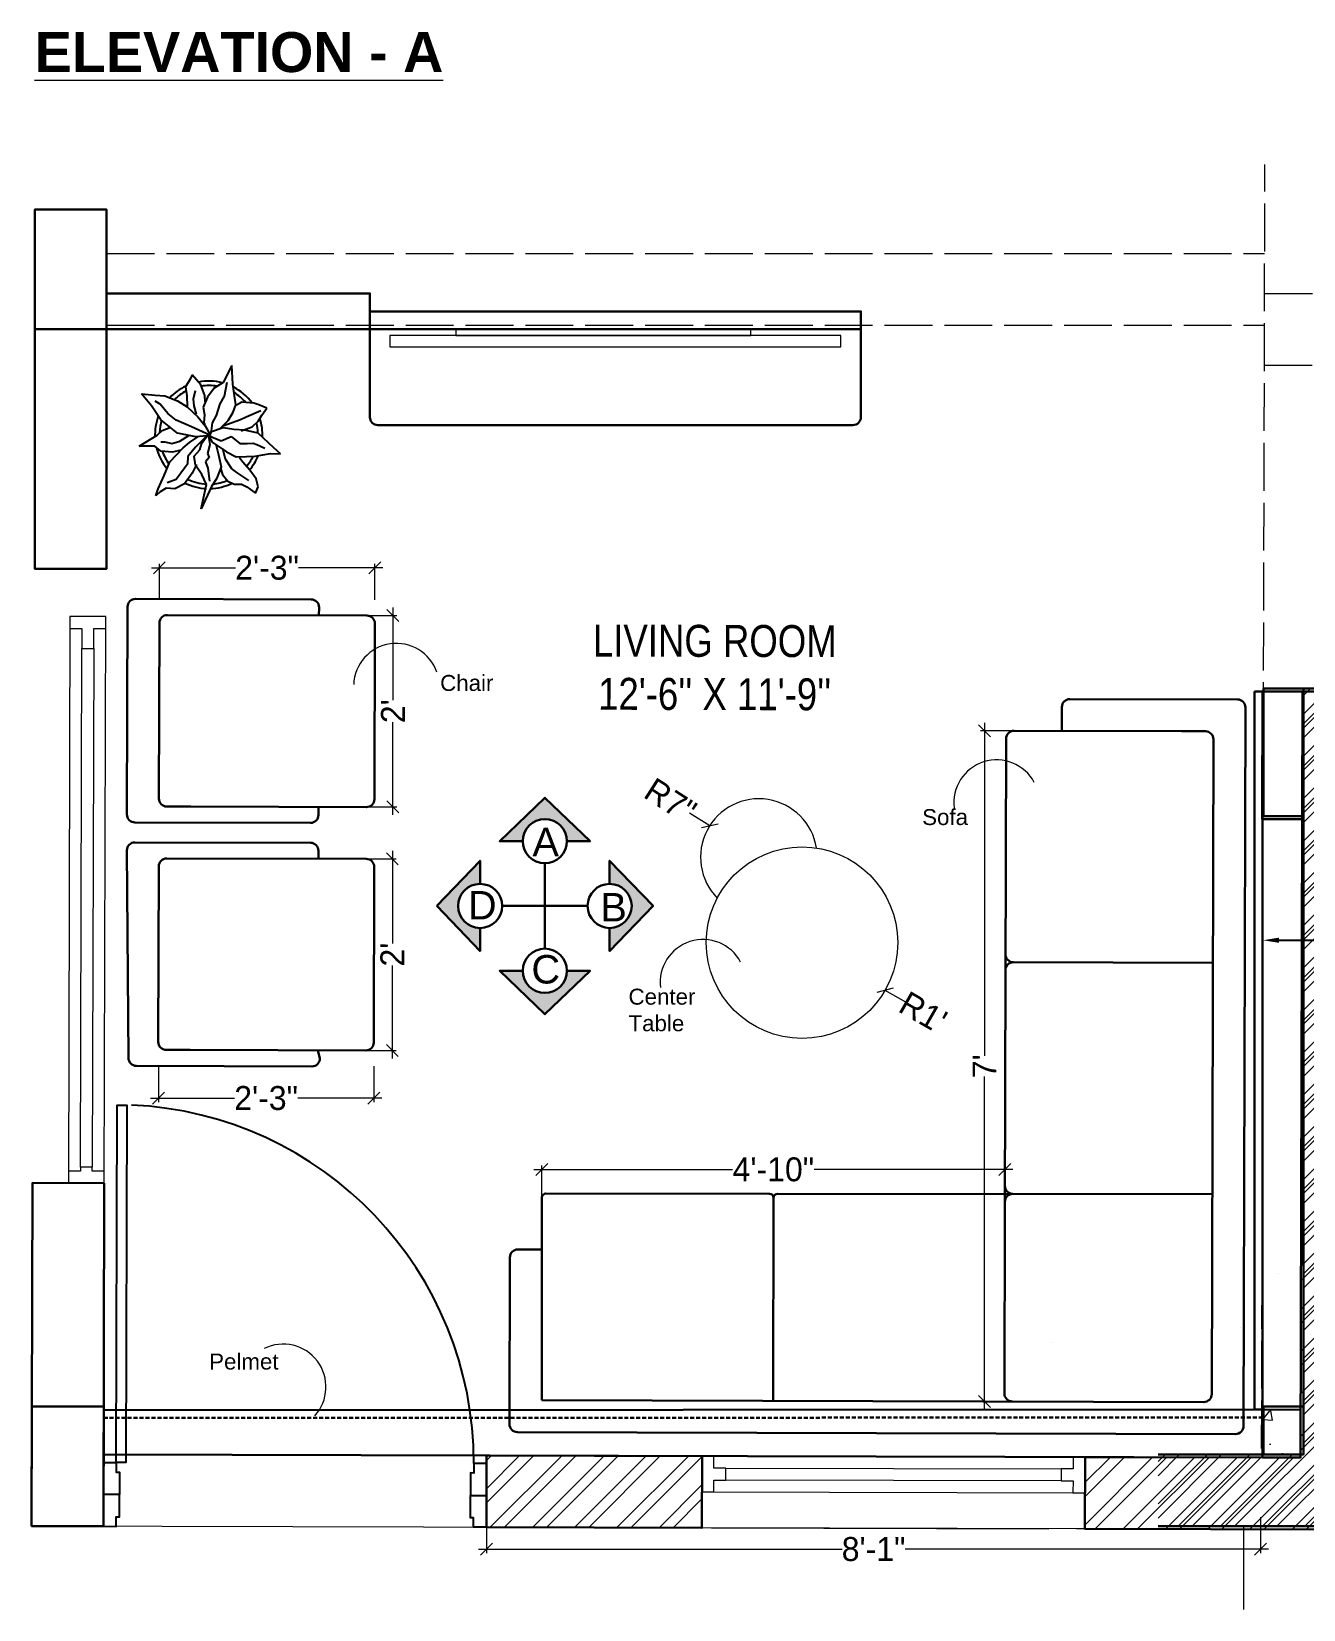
# Model space of a CAD drawing. Header units: millimetres. Extents: x 35877 to 3066687, y -650199 to -40525.
# Drawn here: x 149095.2 to 149254.6, y -179652.3 to -179454.6 of the extents above; entities that cross this region are included whole.
import ezdxf
from ezdxf import colors
from ezdxf.entities.mleader import LeaderData, LeaderLine
from ezdxf.math import Vec2, Vec3

# ---------------------------------------------------------------- set-up
doc = ezdxf.new("R2010")
doc.units = ezdxf.units.MM
doc.header["$MEASUREMENT"] = 0
doc.header["$PDMODE"] = 35
for name, pattern in [('00 . GROUND FLOOR$0$DASHED', [0.75, 0.5, -0.25]), ('ACAD_ISO02W100', [15, 12, -3]), ('DASHED', [0.75, 0.5, -0.25])]:
    doc.linetypes.add(name, pattern=pattern)
doc.layers.get('Defpoints').update_dxf_attribs({"color": 220})
for name, color, linetype in [('AR DOOR', 40, 'Continuous'), ('AR ELE-5', 134, 'Continuous'), ('AR HATCH-7', 7, 'Continuous')]:
    doc.layers.add(name, color=color, linetype=linetype)
for name, color, linetype, lineweight in [('COLUMN', 1, 'Continuous', 30), ('DIM.', 250, 'Continuous', 13), ('dim05', 1, 'Continuous', 13), ('ELEC.', 5, 'Continuous', 20), ('FIRST FLOOR ( TEXT )', 7, 'Continuous', 9), ('FUR', 250, 'Continuous', 0), ('FURNITURE', 32, 'Continuous', 9), ('furniture dimensions', 1, 'DASHED', 0), ('FURNITURE-1', 252, 'Continuous', 13), ('GDR_FLOATING COLUMN', 3, 'Continuous', 18), ('GROUND FLOOR', 7, 'Continuous', 9), ('GROUND FLOOR  ( PLINE )', 251, 'Continuous', 30), ('GROUND FLOOR ( DW_RAIL )', 7, 'Continuous', 9), ('Labelling', 1, 'Continuous', 25), ('Text', 7, 'Continuous', 15), ('wall', 7, 'Continuous', 30), ('XX~SLAB ( BEAM )~ ( DIM )', 7, 'Continuous', 9)]:
    doc.layers.add(name, color=color, linetype=linetype, lineweight=lineweight)
doc.styles.add('Arial', font='arial.ttf')
doc.styles.add('century g', font='GOTHIC.TTF')
doc.styles.add('KATHA', font='swissc.ttf')
doc.styles.get("Standard").update_dxf_attribs({"font": 'arial.ttf', "height": 6})
doc.dimstyles.new('Archana', dxfattribs={"dimtxt": 2, "dimasz": 0.75, "dimexe": 0.5, "dimexo": 0.5, "dimgap": 0, "dimtad": 0, "dimzin": 0, "dimdsep": 46, "dimlunit": 4, "dimtxsty": 'century g', "dimblk": 'OBLIQUE', "dimcen": 0, "dimdle": 1, "dimclrd": 256, "dimclre": 256, "dimclrt": 256, "dimadec": 0, "dimazin": 0, "dimtfac": 1, "dimtofl": 0, "dimtmove": 1, "dimatfit": 3, "dimfxl": 1, "dimfxlon": 1, "dimtolj": 1, "dimtzin": 0, "dimlwd": -1, "dimlwe": -1, "dimarcsym": 0})

# ---------------------------------------------------------------- blocks, each defined once
blk = doc.blocks.new('ARPLS010')
at = {"linetype": 'ByBlock'}
for p, q in [((0.121, 0.605), (-0.013, 0.459)), ((0.179, 0.666), (0.121, 0.605)), ((0.174, 0.573), (0.179, 0.666)), ((-0.278, 0.467), (-0.295, 0.42)), ((-0.248, 0.54), (-0.278, 0.467)), ((-0.182, 0.493), (-0.248, 0.54)), ((-0.222, 0.484), (-0.164, 0.347)), ((-0.125, 0.459), (-0.182, 0.493)), ((-0.072, 0.404), (-0.125, 0.459)), ((-0.013, 0.459), (-0.044, 0.336)), ((0.077, 0.412), (0.091, 0.447)), ((0.091, 0.447), (0.125, 0.522)), ((0.2, 0.432), (0.174, 0.573)), ((0.484, 0.459), (0.409, 0.44)), ((0.542, 0.434), (0.484, 0.459)), ((-0.295, 0.42), (-0.302, 0.309)), ((-0.302, 0.309), (-0.276, 0.258)), ((-0.164, 0.347), (-0.139, 0.295)), ((-0.139, 0.295), (-0.08, 0.131)), ((-0.038, 0.302), (-0.072, 0.404)), ((-0.044, 0.336), (-0.049, 0.232)), ((0.082, 0.358), (0.077, 0.412)), ((0.08, 0.288), (0.082, 0.358)), ((0.203, 0.352), (0.2, 0.432)), ((0.204, 0.254), (0.203, 0.352)), ((0.252, 0.313), (0.216, 0.287)), ((0.33, 0.38), (0.252, 0.313)), ((0.409, 0.44), (0.33, 0.38)), ((0.425, 0.373), (0.356, 0.269)), ((0.459, 0.303), (0.485, 0.354)), ((0.459, 0.236), (0.459, 0.303)), ((0.485, 0.354), (0.533, 0.42)), ((0.533, 0.42), (0.542, 0.434)), ((-0.469, 0.226), (-0.643, 0.216)), ((-0.643, 0.216), (-0.485, 0.134)), ((-0.359, 0.148), (-0.49, 0.172)), ((-0.362, 0.24), (-0.469, 0.226)), ((-0.278, 0.254), (-0.362, 0.24)), ((-0.287, 0.106), (-0.359, 0.148)), ((-0.21, 0.227), (-0.278, 0.254)), ((-0.132, 0.18), (-0.21, 0.227)), ((-0.063, 0.111), (-0.132, 0.18)), ((-0.049, 0.232), (-0.065, 0.135)), ((0.015, 0.209), (0.08, 0.288)), ((0.056, 0.114), (0.015, 0.209)), ((0.068, 0.032), (0.16, 0.165)), ((0.227, 0.157), (0.132, 0.131)), ((0.16, 0.165), (0.204, 0.254)), ((0.318, 0.213), (0.227, 0.157)), ((0.356, 0.269), (0.318, 0.213)), ((0.368, 0.128), (0.432, 0.176)), ((0.432, 0.176), (0.459, 0.236)), ((-0.485, 0.134), (-0.433, 0.051)), ((-0.433, 0.051), (-0.349, -0.011)), ((-0.18, 0.073), (-0.287, 0.106)), ((-0.111, 0.036), (-0.18, 0.073)), ((-0.013, 0.022), (-0.111, 0.036)), ((-0.084, -0.034), (0.007, 0.018)), ((0.003, 0.011), (-0.076, -0.16)), ((-0.065, 0.135), (-0.024, 0.018)), ((-0.024, 0.018), (0.009, 0.005)), ((0.006, -0.002), (0.068, 0.032)), ((0.007, 0.018), (0.02, -0.121)), ((0.009, 0.005), (0.056, 0.114)), ((0.017, -0.002), (0.091, 0.009)), ((0.088, 0.065), (0.187, 0.091)), ((0.091, 0.009), (0.173, -0.011)), ((0.173, -0.011), (0.212, 0.004)), ((0.187, 0.091), (0.297, 0.116)), ((0.212, 0.004), (0.252, -0.03)), ((0.297, 0.116), (0.408, 0.071)), ((0.309, 0.109), (0.368, 0.128)), ((0.309, -0.01), (0.43, 0.006)), ((0.408, 0.071), (0.482, 0.024)), ((0.482, 0.024), (0.689, -0.072)), ((-0.464, -0.073), (-0.558, -0.152)), ((-0.366, -0.036), (-0.464, -0.073)), ((-0.336, -0.142), (-0.413, -0.121)), ((-0.306, -0.033), (-0.366, -0.036)), ((-0.349, -0.011), (-0.256, -0.05)), ((-0.269, -0.135), (-0.336, -0.142)), ((-0.193, -0.113), (-0.269, -0.135)), ((-0.259, -0.2), (-0.168, -0.1)), ((-0.256, -0.05), (-0.185, -0.038)), ((-0.185, -0.038), (-0.114, -0.046)), ((-0.168, -0.1), (-0.084, -0.034)), ((-0.114, -0.046), (-0.093, -0.036)), ((0.02, -0.121), (-0.017, -0.291)), ((0.01, -0.014), (0.017, -0.002)), ((0.078, -0.064), (0.01, -0.014)), ((0.016, -0.023), (0.116, -0.122)), ((0.07, -0.179), (0.018, -0.1)), ((0.138, -0.083), (0.078, -0.064)), ((0.116, -0.122), (0.201, -0.195)), ((0.197, -0.135), (0.138, -0.083)), ((0.283, -0.123), (0.197, -0.135)), ((0.252, -0.03), (0.309, -0.01)), ((0.277, -0.114), (0.357, -0.156)), ((0.37, -0.064), (0.283, -0.123)), ((0.462, -0.021), (0.37, -0.064)), ((0.689, -0.072), (0.462, -0.021)), ((-0.558, -0.152), (-0.517, -0.172)), ((-0.517, -0.172), (-0.447, -0.216)), ((-0.447, -0.216), (-0.363, -0.202)), ((-0.363, -0.202), (-0.263, -0.2)), ((-0.363, -0.408), (-0.318, -0.29)), ((-0.318, -0.29), (-0.259, -0.2)), ((-0.017, -0.291), (-0.141, -0.446)), ((-0.076, -0.16), (-0.138, -0.304)), ((0.059, -0.27), (0.005, -0.185)), ((0.08, -0.342), (0.059, -0.27)), ((0.121, -0.239), (0.07, -0.179)), ((0.184, -0.299), (0.121, -0.239)), ((0.141, -0.261), (0.16, -0.336)), ((0.201, -0.195), (0.272, -0.198)), ((0.272, -0.198), (0.311, -0.225)), ((0.311, -0.225), (0.415, -0.304)), ((0.357, -0.156), (0.455, -0.226)), ((0.455, -0.226), (0.503, -0.317)), ((-0.368, -0.496), (-0.363, -0.408)), ((-0.199, -0.38), (-0.287, -0.45)), ((-0.138, -0.304), (-0.199, -0.38)), ((-0.042, -0.432), (-0.071, -0.352)), ((0.002, -0.48), (-0.042, -0.432)), ((0.064, -0.446), (0.066, -0.407)), ((0.066, -0.407), (0.08, -0.342)), ((0.16, -0.336), (0.15, -0.445)), ((0.252, -0.362), (0.184, -0.299)), ((0.376, -0.416), (0.252, -0.362)), ((0.502, -0.472), (0.376, -0.416)), ((0.415, -0.304), (0.447, -0.388)), ((0.503, -0.317), (0.494, -0.398)), ((0.494, -0.398), (0.528, -0.452)), ((-0.382, -0.625), (-0.368, -0.496)), ((-0.269, -0.533), (-0.382, -0.625)), ((-0.287, -0.45), (-0.314, -0.498)), ((-0.141, -0.446), (-0.269, -0.533)), ((0.104, -0.646), (0.002, -0.48)), ((0.106, -0.5), (0.104, -0.646)), ((0.15, -0.445), (0.106, -0.5)), ((0.567, -0.494), (0.502, -0.472)), ((0.528, -0.452), (0.567, -0.494))]:
    blk.add_line(p, q, dxfattribs=at)
for radius, start, end in [(0.5, 87.2367, 107.9154), (0.458, 91.6596, 104.0784), (0.5, 49.0791, 67.0324), (0.5, 126.2799, 152.7042), (0.458, 130.7647, 148.9789), (0.458, 49.8461, 63.9764), (0.458, 5.0517, 21.9108), (0.5, 1.3782, 25.7565), (0.5, 164.9216, 191.0302), (0.458, 169.9629, 188.6517), (0.458, 334.5625, 357.1532), (0.5, 333.6991, 357.5577), (0.5, 205.1623, 226.3204), (0.458, 207.232, 224.0819), (0.458, 252.8522, 267.711), (0.5, 283.5324, 308.8712), (0.458, 289.266, 306.1107), (0.5, 249.553, 272.4234)]:
    blk.add_arc((0, 0), radius, start, end, dxfattribs=at)
blk = doc.blocks.new('*U20')
for points in [[(0, 0), (0, 1120), (30, 1120), (30, 0)], [(-40, 0), (0, 0), (0, -30), (10, -30), (10, -100), (-40, -100)], [(1160, 0), (1120, 0), (1120, -30), (1110, -30), (1110, -100), (1160, -100)]]:
    blk.add_lwpolyline(points, close=True)
at = {"layer": 'AR ELE-5', "linetype": 'ByBlock', "ltscale": 15}
blk.add_arc((-1.6, -0.7), 1121.6, 0.0347, 87.627, dxfattribs=at)
blk = doc.blocks.new('_Oblique')
at = {"layer": 'wall', "color": 0, "lineweight": -2}
blk.add_line((-0.5, -0.5), (0.5, 0.5), dxfattribs=at)
blk = doc.blocks.new('*D302')
at = {"layer": 'Defpoints', "color": 0, "linetype": 'Continuous', "lineweight": 0, "transparency": 16777216}
for p in [(149221.89, -179542.25, 0.05), (149214.65, -179626.29), (149221.67, -179626.29, 0.05)]:
    blk.add_point(p, dxfattribs=at)
at = {"layer": 'furniture dimensions', "color": 5, "linetype": 'Continuous', "transparency": 16777216}
for p, q in [((149214.65, -179541.25), (149214.65, -179582.98)), ((149214.65, -179627.29), (149214.65, -179585.56)), ((149218.65, -179626.29), (149214.15, -179626.29))]:
    blk.add_line(p, q, dxfattribs=at)
at = {"layer": 'furniture dimensions', "color": 5, "linetype": 'ByBlock', "transparency": 16777216}
blk.add_line((149218.65, -179542.25), (149214.15, -179542.25), dxfattribs=at)
at = {"layer": 'furniture dimensions', "color": 5, "linetype": 'Continuous', "transparency": 16777216, "xscale": 1.5, "yscale": 1.5, "zscale": 1.5}
for p, rotation in [((149214.65, -179542.25), 90), ((149214.65, -179626.29), 270)]:
    blk.add_blockref('_Oblique', p, dxfattribs=dict(at, rotation=rotation))
at = {"layer": 'furniture dimensions', "linetype": 'Continuous', "lineweight": 0, "transparency": 16777216, "insert": (149214.65, -179584.27), "char_height": 3, "attachment_point": 5, "rotation": 90, "style": 'century g'}
blk.add_mtext("\\A1;7'", dxfattribs=at)
blk = doc.blocks.new('*D303')
at = {"layer": 'Defpoints', "color": 0, "linetype": 'Continuous', "lineweight": 0, "transparency": 16777216}
for p in [(149217.19, -179597.21), (149217.19, -179607.98, 0.05), (149159.19, -179611.21, 0.05)]:
    blk.add_point(p, dxfattribs=at)
at = {"layer": 'furniture dimensions', "color": 5, "linetype": 'Continuous', "transparency": 16777216}
for p, q in [((149158.19, -179597.21), (149183.07, -179597.21)), ((149218.19, -179597.21), (149193.31, -179597.21)), ((149217.19, -179601.21), (149217.19, -179596.71))]:
    blk.add_line(p, q, dxfattribs=at)
at = {"layer": 'furniture dimensions', "color": 5, "linetype": 'ByBlock', "transparency": 16777216}
blk.add_line((149159.19, -179601.21), (149159.19, -179596.71), dxfattribs=at)
at = {"layer": 'furniture dimensions', "color": 5, "linetype": 'Continuous', "transparency": 16777216, "xscale": 1.5, "yscale": 1.5, "zscale": 1.5, "rotation": 180}
blk.add_blockref('_Oblique', (149159.19, -179597.21), dxfattribs=at)
at = {"layer": 'furniture dimensions', "color": 5, "linetype": 'Continuous', "transparency": 16777216, "xscale": 1.5, "yscale": 1.5, "zscale": 1.5}
blk.add_blockref('_Oblique', (149217.19, -179597.21), dxfattribs=at)
at = {"layer": 'furniture dimensions', "linetype": 'Continuous', "lineweight": 0, "transparency": 16777216, "insert": (149188.19, -179597.21), "char_height": 3, "attachment_point": 5, "style": 'century g'}
blk.add_mtext('\\A1;4\'-10"', dxfattribs=at)
blk = doc.blocks.new('*D304')
at = {"layer": 'Defpoints', "color": 0, "linetype": 'Continuous', "lineweight": 0, "transparency": 16777216}
for p in [(149134.77, -179558.28, 0.05), (149134.71, -179582.28, 0.05), (149140.44, -179582.28)]:
    blk.add_point(p, dxfattribs=at)
at = {"layer": 'furniture dimensions', "color": 5, "linetype": 'Continuous', "transparency": 16777216}
for p, q in [((149140.44, -179557.28), (149140.44, -179568.91)), ((149140.44, -179583.28), (149140.44, -179571.66)), ((149136.44, -179582.28), (149140.94, -179582.28))]:
    blk.add_line(p, q, dxfattribs=at)
at = {"layer": 'furniture dimensions', "color": 5, "linetype": 'ByBlock', "transparency": 16777216}
blk.add_line((149136.44, -179558.28), (149140.94, -179558.28), dxfattribs=at)
at = {"layer": 'furniture dimensions', "color": 5, "linetype": 'Continuous', "transparency": 16777216, "xscale": 1.5, "yscale": 1.5, "zscale": 1.5}
for p, rotation in [((149140.44, -179558.28), 90), ((149140.44, -179582.28), 270)]:
    blk.add_blockref('_Oblique', p, dxfattribs=dict(at, rotation=rotation))
at = {"layer": 'furniture dimensions', "linetype": 'Continuous', "lineweight": 0, "transparency": 16777216, "insert": (149140.44, -179570.28), "char_height": 3, "attachment_point": 5, "rotation": 90, "style": 'century g'}
blk.add_mtext("\\A1;2'", dxfattribs=at)
blk = doc.blocks.new('*D305')
at = {"layer": 'Defpoints', "color": 0, "linetype": 'Continuous', "lineweight": 0, "transparency": 16777216}
for p in [(149111.12, -179576.53, 0.05), (149138.12, -179576.6, 0.05), (149138.12, -179588.27)]:
    blk.add_point(p, dxfattribs=at)
at = {"layer": 'furniture dimensions', "color": 5, "linetype": 'ByBlock', "transparency": 16777216}
blk.add_line((149111.12, -179584.27), (149111.12, -179588.77), dxfattribs=at)
at = {"layer": 'furniture dimensions', "color": 5, "linetype": 'Continuous', "transparency": 16777216}
for p, q in [((149138.12, -179584.27), (149138.12, -179588.77)), ((149110.12, -179588.27), (149120.67, -179588.27)), ((149139.12, -179588.27), (149128.58, -179588.27))]:
    blk.add_line(p, q, dxfattribs=at)
at = {"layer": 'furniture dimensions', "color": 5, "linetype": 'Continuous', "transparency": 16777216, "xscale": 1.5, "yscale": 1.5, "zscale": 1.5, "rotation": 180}
blk.add_blockref('_Oblique', (149111.12, -179588.27), dxfattribs=at)
at = {"layer": 'furniture dimensions', "color": 5, "linetype": 'Continuous', "transparency": 16777216, "xscale": 1.5, "yscale": 1.5, "zscale": 1.5}
blk.add_blockref('_Oblique', (149138.12, -179588.27), dxfattribs=at)
at = {"layer": 'furniture dimensions', "linetype": 'Continuous', "lineweight": 0, "transparency": 16777216, "insert": (149124.62, -179588.27), "char_height": 3, "attachment_point": 5, "style": 'century g'}
blk.add_mtext('\\A1;2\'-3"', dxfattribs=at)
blk = doc.blocks.new('*D306')
at = {"layer": 'Defpoints', "color": 0, "linetype": 'Continuous', "lineweight": 0, "transparency": 16777216}
for p in [(149134.85, -179527.78, 0.05), (149134.79, -179551.78, 0.05), (149140.52, -179551.78)]:
    blk.add_point(p, dxfattribs=at)
at = {"layer": 'furniture dimensions', "color": 5, "linetype": 'ByBlock', "transparency": 16777216}
blk.add_line((149136.52, -179527.78), (149141.02, -179527.78), dxfattribs=at)
at = {"layer": 'furniture dimensions', "color": 5, "linetype": 'Continuous', "transparency": 16777216}
for p, q in [((149140.52, -179526.78), (149140.52, -179538.41)), ((149140.52, -179552.78), (149140.52, -179541.16)), ((149136.52, -179551.78), (149141.02, -179551.78))]:
    blk.add_line(p, q, dxfattribs=at)
at = {"layer": 'furniture dimensions', "color": 5, "linetype": 'Continuous', "transparency": 16777216, "xscale": 1.5, "yscale": 1.5, "zscale": 1.5}
for p, rotation in [((149140.52, -179527.78), 90), ((149140.52, -179551.78), 270)]:
    blk.add_blockref('_Oblique', p, dxfattribs=dict(at, rotation=rotation))
at = {"layer": 'furniture dimensions', "linetype": 'Continuous', "lineweight": 0, "transparency": 16777216, "insert": (149140.52, -179539.78), "char_height": 3, "attachment_point": 5, "rotation": 90, "style": 'century g'}
blk.add_mtext("\\A1;2'", dxfattribs=at)
blk = doc.blocks.new('*D307')
at = {"layer": 'Defpoints', "color": 0, "linetype": 'Continuous', "lineweight": 0, "transparency": 16777216}
for p in [(149138.24, -179521.82), (149111.24, -179530.09, 0.05), (149138.24, -179530.22, 0.05)]:
    blk.add_point(p, dxfattribs=at)
at = {"layer": 'furniture dimensions', "color": 5, "linetype": 'Continuous', "transparency": 16777216}
for p, q in [((149110.24, -179521.82), (149120.79, -179521.82)), ((149139.24, -179521.82), (149128.7, -179521.82)), ((149138.24, -179525.82), (149138.24, -179521.32))]:
    blk.add_line(p, q, dxfattribs=at)
at = {"layer": 'furniture dimensions', "color": 5, "linetype": 'ByBlock', "transparency": 16777216}
blk.add_line((149111.24, -179525.82), (149111.24, -179521.32), dxfattribs=at)
at = {"layer": 'furniture dimensions', "color": 5, "linetype": 'Continuous', "transparency": 16777216, "xscale": 1.5, "yscale": 1.5, "zscale": 1.5, "rotation": 180}
blk.add_blockref('_Oblique', (149111.24, -179521.82), dxfattribs=at)
at = {"layer": 'furniture dimensions', "color": 5, "linetype": 'Continuous', "transparency": 16777216, "xscale": 1.5, "yscale": 1.5, "zscale": 1.5}
blk.add_blockref('_Oblique', (149138.24, -179521.82), dxfattribs=at)
at = {"layer": 'furniture dimensions', "linetype": 'Continuous', "lineweight": 0, "transparency": 16777216, "insert": (149124.74, -179521.82), "char_height": 3, "attachment_point": 5, "style": 'century g'}
blk.add_mtext('\\A1;2\'-3"', dxfattribs=at)
blk = doc.blocks.new('*D308')
at = {"layer": 'Defpoints', "color": 0, "linetype": 'Continuous', "lineweight": 0, "transparency": 16777216}
for p in [(149254.26, -179553.3, 0.05), (149254.26, -179627.31, 0.05), (149262.92, -179627.31)]:
    blk.add_point(p, dxfattribs=at)
at = {"layer": 'furniture dimensions', "color": 5, "linetype": 'ByBlock', "transparency": 16777216}
blk.add_line((149258.92, -179553.3), (149263.42, -179553.3), dxfattribs=at)
at = {"layer": 'furniture dimensions', "color": 5, "linetype": 'Continuous', "transparency": 16777216}
for p, q in [((149262.92, -179552.3), (149262.92, -179586.43)), ((149262.92, -179628.31), (149262.92, -179594.18)), ((149258.92, -179627.31), (149263.42, -179627.31))]:
    blk.add_line(p, q, dxfattribs=at)
at = {"layer": 'furniture dimensions', "color": 5, "linetype": 'Continuous', "transparency": 16777216, "xscale": 1.5, "yscale": 1.5, "zscale": 1.5}
for p, rotation in [((149262.92, -179553.3), 90), ((149262.92, -179627.31), 270)]:
    blk.add_blockref('_Oblique', p, dxfattribs=dict(at, rotation=rotation))
at = {"layer": 'furniture dimensions', "linetype": 'Continuous', "lineweight": 0, "transparency": 16777216, "insert": (149262.92, -179590.3), "char_height": 3, "attachment_point": 5, "rotation": 90, "style": 'century g'}
blk.add_mtext('\\A1;6\'-2"', dxfattribs=at)
blk = doc.blocks.new('*D309')
at = {"layer": 'Defpoints', "color": 0, "linetype": 'Continuous', "lineweight": 0, "transparency": 16777216}
for p in [(149152.25, -179633.05, 0.05), (149249.25, -179633.3, 0.05), (149152.25, -179644.79)]:
    blk.add_point(p, dxfattribs=at)
at = {"layer": 'furniture dimensions', "color": 5, "linetype": 'Continuous', "transparency": 16777216}
for p, q in [((149152.25, -179640.79), (149152.25, -179645.29)), ((149151.25, -179644.79), (149196.8, -179644.79)), ((149250.25, -179644.79), (149204.7, -179644.79))]:
    blk.add_line(p, q, dxfattribs=at)
at = {"layer": 'furniture dimensions', "color": 5, "linetype": 'ByBlock', "transparency": 16777216}
blk.add_line((149249.25, -179640.79), (149249.25, -179645.29), dxfattribs=at)
at = {"layer": 'furniture dimensions', "color": 5, "linetype": 'Continuous', "transparency": 16777216, "xscale": 1.5, "yscale": 1.5, "zscale": 1.5, "rotation": 180}
blk.add_blockref('_Oblique', (149152.25, -179644.79), dxfattribs=at)
at = {"layer": 'furniture dimensions', "color": 5, "linetype": 'Continuous', "transparency": 16777216, "xscale": 1.5, "yscale": 1.5, "zscale": 1.5}
blk.add_blockref('_Oblique', (149249.25, -179644.79), dxfattribs=at)
at = {"layer": 'furniture dimensions', "linetype": 'Continuous', "lineweight": 0, "transparency": 16777216, "insert": (149200.75, -179644.79), "char_height": 3, "attachment_point": 5, "style": 'century g'}
blk.add_mtext('\\A1;8\'-1"', dxfattribs=at)
blk = doc.blocks.new('*D310')
at = {"layer": 'Defpoints', "color": 0, "linetype": 'Continuous', "lineweight": 0, "transparency": 16777216}
for p in [(149191.78, -179568.78, 0.12), (149202.19, -179574.76, 0.12)]:
    blk.add_point(p, dxfattribs=at)
at = {"layer": 'furniture dimensions', "color": 5, "linetype": 'Continuous', "transparency": 16777216}
blk.add_line((149204.79, -179576.25), (149202.19, -179574.76), dxfattribs=at)
at = {"layer": 'furniture dimensions', "color": 5, "linetype": 'Continuous', "transparency": 16777216, "xscale": 1.5, "yscale": 1.5, "zscale": 1.5, "rotation": 150.13153900662}
blk.add_blockref('_Oblique', (149202.19, -179574.76), dxfattribs=at)
at = {"layer": 'furniture dimensions', "linetype": 'Continuous', "lineweight": 0, "transparency": 16777216, "insert": (149206.97, -179577.5), "char_height": 3, "attachment_point": 5, "rotation": 330.1315, "style": 'century g'}
blk.add_mtext("\\A1;R1'", dxfattribs=at)
blk = doc.blocks.new('*D311')
at = {"layer": 'Defpoints', "color": 0, "linetype": 'Continuous', "lineweight": 0, "transparency": 16777216}
for p in [(149180.22, -179554.12, 0.12), (149186.37, -179558.07, 0.12)]:
    blk.add_point(p, dxfattribs=at)
at = {"layer": 'furniture dimensions', "color": 5, "linetype": 'Continuous', "transparency": 16777216}
blk.add_line((149177.69, -179552.5), (149180.22, -179554.12), dxfattribs=at)
at = {"layer": 'furniture dimensions', "color": 5, "linetype": 'Continuous', "transparency": 16777216, "xscale": 1.5, "yscale": 1.5, "zscale": 1.5, "rotation": 327.3416506979171}
blk.add_blockref('_Oblique', (149180.22, -179554.12), dxfattribs=at)
at = {"layer": 'furniture dimensions', "linetype": 'Continuous', "lineweight": 0, "transparency": 16777216, "insert": (149175.31, -179550.98), "char_height": 3, "attachment_point": 5, "rotation": 327.3417, "style": 'century g'}
blk.add_mtext('\\A1;R7"', dxfattribs=at)

msp = doc.modelspace()

# ---------------------------------------------------------------- hatches: boundary and pattern name
at = {"layer": 'AR HATCH-7', "lineweight": 0, "true_color": 0x939598, "transparency": 33554687}
h = msp.add_hatch(dxfattribs=at)
h.set_pattern_fill('ANSI32', color=252, scale=10)
h.set_pattern_definition([(45, (1432.407, 937.274), (-2.65165043, 2.65165043), []), (45, (1434.175, 937.274), (-2.65165043, 2.65165043), [])])
h.paths.add_polyline_path([(149397.12, -179632.924), (149301.12, -179632.924), (149296.62, -179632.924), (149296.62, -179637.424), (149296.62, -179641.924), (149397.12, -179641.924)])
h.paths.add_polyline_path([(149301.12, -179590.924), (149298.495, -179590.924), (149296.62, -179590.924), (149296.62, -179632.924), (149301.12, -179632.924)], flags=17)
h.paths.add_polyline_path([(149401.62, -179496.424), (149397.12, -179496.424), (149397.12, -179641.924), (149401.62, -179641.924), (149401.62, -179623.924), (149411.7629, -179623.924), (149411.7629, -179619.424), (149401.62, -179619.424)])
h.paths.add_polyline_path([(149361.0817, -179488.991), (149361.0817, -179487.424), (149312.5817, -179487.424), (149312.5817, -179491.924), (149359.12, -179491.924), (149361.0817, -179491.9275)])
h.paths.add_polyline_path([(149341.12, -179476.4351), (149336.62, -179476.4351), (149336.62, -179487.424), (149341.12, -179487.424)])
h.paths.add_polyline_path([(149254.62, -179536.924), (149254.62, -179552.924), (149254.62, -179632.924), (149249.62, -179632.924), (149236.397, -179632.924), (149236.397, -179641.924), (149259.12, -179641.924), (149263.62, -179641.924), (149263.62, -179632.924), (149259.12, -179632.924), (149259.12, -179559.424), (149301.12, -179559.424), (149301.12, -179554.924), (149259.12, -179554.924), (149259.12, -179536.924)])
h.paths.add_polyline_path([(149301.12, -179545.924), (149296.62, -179545.924), (149296.62, -179554.924), (149301.12, -179554.924)], flags=17)
h.paths.add_polyline_path([(149301.12, -179536.924), (149296.62, -179536.924), (149296.62, -179545.924), (149301.12, -179545.924)], flags=17)
h = msp.add_hatch(dxfattribs=at)
h.set_pattern_fill('ANSI32', color=252, scale=10)
h.set_pattern_definition([(45, (1242.675, 1432.8904), (-2.65165043, 2.65165043), []), (45, (1244.4428, 1432.8904), (-2.65165043, 2.65165043), [])])
h.paths.add_polyline_path([(149179.2491, -179633.1172), (149152.2492, -179633.0475), (149152.226, -179642.0475), (149179.2259, -179642.1172)])
h.paths.add_polyline_path([(149263.2489, -179633.3342), (149258.7489, -179633.3226), (149258.9387, -179559.8228), (149268.3044, -179559.847), (149268.316, -179555.347), (149258.9503, -179555.3229), (149258.9968, -179537.3229), (149254.4969, -179537.3113), (149254.4555, -179553.3112), (149254.2489, -179633.311), (149249.2489, -179633.2981), (149239.7514, -179633.2735), (149230.2514, -179633.2713), (149230.2514, -179633.249), (149227.249, -179633.2412), (149227.2374, -179637.7412), (149227.2257, -179642.2412), (149258.7256, -179642.3226), (149263.2256, -179642.3342)])
at = {"layer": 'FURNITURE-1', "lineweight": 0, "true_color": 0xc7c8ca, "transparency": 33554687}
h = msp.add_hatch(dxfattribs=at)
h.set_pattern_fill('AR-CONC', color=9, scale=2)
h.set_pattern_definition([(50, (1432.407, 937.274), (14.34520365, -1.2550427), [1.5, -16.5]), (355, (1432.407, 937.274), (-2.7750267, 15.0438427), [1.2, -13.2]), (100.4514445, (1433.602, 937.17), (11.5701769, 13.7887998), [1.2748038, -14.0228422]), (46.1842, (1432.407, 941.274), (21.3448266, -3.3103856), [2.25, -24.75]), (96.635635, (1434.186, 940.998), (18.693239, 19.482372), [1.9122068, -21.0342752]), (351.184164, (1432.407, 941.274), (18.693239, 19.482372), [1.8, -19.8]), (21, (1434.407, 940.274), (11.93814104, -8.0523778), [1.5, -16.5]), (326, (1434.407, 940.274), (4.8663066, 14.5030009), [1.2, -13.2]), (71.451445, (1435.402, 939.603), (16.8044475, 6.45062306), [1.2748038, -14.0228422]), (37.5, (1432.407, 937.274), (0.24319711, 6.65787708), [0, -13.04, 0, -13.4, 0, -13.25]), (7.5, (1432.407, 937.274), (5.26139075, 7.88823424), [0, -7.64, 0, -12.74, 0, -5.05]), (327.5, (1427.947, 937.274), (10.67644872, -0.45109743), [0, -5, 0, -15.6, 0, -20.7]), (317.5, (1425.947, 937.274), (11.6637234, 2.00209965), [0, -6.5, 0, -10.36, 0, -14.7])])
h.paths.add_polyline_path([(149254.62, -179626.924), (149249.62, -179626.924), (149249.62, -179632.1733), (149249.62, -179632.924), (149254.62, -179632.924)])
h = msp.add_hatch(dxfattribs=at)
h.set_pattern_fill('AR-CONC', color=9, scale=2)
h.set_pattern_definition([(50, (1219.028, 1432.89), (14.34520365, -1.2550427), [1.5, -16.5]), (355, (1219.028, 1432.89), (-2.7750267, 15.0438427), [1.2, -13.2]), (100.4514445, (1220.223, 1432.786), (11.5701769, 13.7887998), [1.2748038, -14.0228422]), (46.1842, (1219.028, 1436.89), (21.3448266, -3.3103856), [2.25, -24.75]), (96.635635, (1220.807, 1436.615), (18.693239, 19.482372), [1.9122068, -21.0342752]), (351.184164, (1219.028, 1436.89), (18.693239, 19.482372), [1.8, -19.8]), (21, (1221.028, 1435.89), (11.93814104, -8.0523778), [1.5, -16.5]), (326, (1221.028, 1435.89), (4.8663066, 14.5030009), [1.2, -13.2]), (71.451445, (1222.023, 1435.22), (16.8044475, 6.45062306), [1.2748038, -14.0228422]), (37.5, (1219.028, 1432.8904), (0.24319711, 6.65787708), [0, -13.04, 0, -13.4, 0, -13.25]), (7.5, (1219.028, 1432.8904), (5.26139075, 7.88823424), [0, -7.64, 0, -12.74, 0, -5.05]), (327.5, (1214.568, 1432.8904), (10.67644872, -0.45109743), [0, -5, 0, -15.6, 0, -20.7]), (317.5, (1212.568, 1432.89), (11.6637234, 2.00209965), [0, -6.5, 0, -10.36, 0, -14.7])])
h.paths.add_polyline_path([(149254.2489, -179627.4582), (149249.264, -179627.4582), (149249.264, -179633.311), (149254.2489, -179633.311)])
at = {"layer": 'Text', "true_color": 0x939598, "transparency": 33554687}
h = msp.add_hatch(color=252, dxfattribs=at)
h.dxf.hatch_style = 1
h.paths.add_polyline_path([(149159.5565, -179550.6257), (149153.8936, -179556.0677), (149156.79, -179556.0677, -1), (149162.323, -179556.0677), (149165.2193, -179556.0677)])
h.paths.add_polyline_path([(149167.6741, -179558.5225), (149167.6741, -179561.4188, -0.41421356), (149170.4406, -179564.1854, -0.41421356), (149167.6741, -179566.9519), (149167.6741, -179569.8482), (149173.1161, -179564.1854)])
h.paths.add_polyline_path([(149165.2193, -179572.303), (149162.323, -179572.303, -1), (149156.79, -179572.303), (149153.8936, -179572.303), (149159.5565, -179577.745)])
h.paths.add_polyline_path([(149148.6723, -179564.1854, -0.41421356), (149151.4388, -179561.4188), (149151.4388, -179558.5225), (149145.9968, -179564.1854), (149151.4388, -179569.8482), (149151.4388, -179566.9519, -0.41421356)])

# ---------------------------------------------------------------- linework, layer by layer
at = {"lineweight": 9, "transparency": 33554687}
for points in [[(149196.6639, -179494.1367), (149196.6639, -179492.6899), (149140.12, -179492.6899), (149140.12, -179494.1367)], [(149185.3824, -179492.6899), (149185.3824, -179491.924), (149148.4016, -179491.924), (149148.4016, -179492.6899)]]:
    msp.add_lwpolyline(points, close=True, dxfattribs=at)
at = {"transparency": 33554687}
for points in [[(149104.2261, -179641.9235), (149105.8261, -179641.9276), (149105.8292, -179640.7276), (149106.2292, -179640.7287), (149106.2365, -179637.9287), (149104.2365, -179637.9235)], [(149152.226, -179642.0475), (149150.626, -179642.0433), (149150.6291, -179640.8433), (149150.2291, -179640.8423), (149150.2363, -179638.0423), (149152.2363, -179638.0475)]]:
    msp.add_lwpolyline(points, close=True, dxfattribs=at)
at = {"layer": 'COLUMN', "transparency": 33554687}
for points in [[(149095.62, -179476.924), (149104.62, -179476.924), (149104.62, -179491.924), (149095.62, -179491.924)], [(149095.2649, -179626.9003), (149104.2649, -179626.9235), (149104.2261, -179641.9235), (149095.2262, -179641.9002)]]:
    msp.add_lwpolyline(points, close=True, dxfattribs=at)
at = {"layer": 'ELEC.', "transparency": 33554687}
for centre, start, end in [((149140.949, -179536.6363, -0.0495), 18.915488, 177.945634), ((149216.1668, -179551.2405, -0.0495), 28.148476, 187.178623), ((149179.3658, -179573.7459, -0.0495), 28.148476, 187.178623), ((149126.765, -179624.4531, -0.0495), 317.482562, 116.512708)]:
    msp.add_arc(centre, 5.3571, start, end, dxfattribs=at)
at = {"layer": 'FUR', "transparency": 33554687}
for p, q in [((149251.4888, -179610.2354), (149251.4888, -179610.2354)), ((149246.748, -179616.9667), (149246.748, -179616.9667)), ((149223.1535, -179618.9057), (149223.1535, -179618.9057))]:
    msp.add_line(p, q, dxfattribs=at)
at = {"layer": 'FURNITURE', "lineweight": 30, "transparency": 33554687}
for p, q in [((149108.2538, -179525.7143), (149130.2537, -179525.7711)), ((149107.184, -179552.7116), (149107.2512, -179526.7117)), ((149112.2486, -179527.7246), (149137.2485, -179527.7892)), ((149131.2511, -179526.7737), (149131.2485, -179527.7737)), ((149111.1892, -179550.7219), (149111.246, -179528.722)), ((149138.2459, -179528.7918), (149138.1891, -179550.7917)), ((149225.3512, -179538.2569), (149246.3511, -179538.3112)), ((149224.3486, -179539.2543), (149224.3409, -179542.2543)), ((149247.3485, -179539.3137), (149247.1135, -179629.3587)), ((149217.2817, -179573.2335), (149217.3514, -179543.2336)), ((149239.3408, -179542.2931), (149218.354, -179542.2362)), ((149242.3408, -179542.3008), (149239.3408, -179542.2931)), ((149243.3382, -179543.3034), (149243.1238, -179625.3484)), ((149112.1866, -179551.7245), (149115.1866, -179551.7323)), ((149115.1866, -179551.7323), (149137.1865, -179551.7891)), ((149131.184, -179552.7736), (149131.1865, -179551.7736)), ((149130.1814, -179553.771), (149108.1814, -179553.7142)), ((149107.3694, -179583.2297), (149107.1724, -179557.2116)), ((149108.175, -179556.2142), (149130.1749, -179556.271)), ((149131.1723, -179557.2736), (149131.1697, -179558.2736)), ((149111.1104, -179581.2219), (149111.1672, -179559.2219)), ((149112.1698, -179558.2245), (149137.1697, -179558.2891)), ((149138.1671, -179559.2917), (149138.1103, -179581.2916)), ((149218.2791, -179571.2442), (149243.2659, -179571.3113)), ((149217.2765, -179572.2416), (149217.2068, -179602.222)), ((149112.1078, -179582.2244), (149115.1078, -179582.2322)), ((149115.1078, -179582.2322), (149137.1077, -179582.289)), ((149131.3693, -179583.2917), (149131.1078, -179582.2735)), ((149130.3668, -179584.2891), (149108.3668, -179584.2323)), ((149159.1897, -179600.7216), (149159.1897, -179626.1239)), ((149159.691, -179600.2229), (149187.7594, -179600.2426)), ((149188.1472, -179626.2012), (149188.2157, -179600.737)), ((149188.7151, -179600.2433), (149243.1854, -179600.2817)), ((149217.137, -179625.2787), (149217.2068, -179602.222)), ((149159.1704, -179607.2294), (149156.1704, -179607.2216)), ((149155.1136, -179629.1133), (149155.1678, -179608.219)), ((149242.1213, -179626.3458), (149159.1897, -179626.1239)), ((149104.2494, -179632.9235), (149104.2642, -179627.3505)), ((149104.2642, -179627.3505), (149249.4964, -179627.2835)), ((149246.1109, -179630.3561), (149156.111, -179630.1159)), ((149104.2494, -179632.9235), (149249.4887, -179633.2987))]:
    msp.add_line(p, q, dxfattribs=at)
for points in [[(149137.62, -179489.674), (149199.1639, -179489.674), (149199.1639, -179491.924), (149137.62, -179491.924)], [(149248.4969, -179537.2997), (149249.4969, -179537.2997), (149249.4969, -179627.2937), (149248.4969, -179627.2937)]]:
    msp.add_lwpolyline(points, close=True, dxfattribs=at)
msp.add_lwpolyline([(149199.1639, -179502.924), (149199.1639, -179491.924), (149137.62, -179491.924), (149137.62, -179502.924, 0.41421356), (149138.62, -179503.924), (149198.1639, -179503.924, 0.41421356)], format="xyb", close=True, dxfattribs=at)
msp.add_lwpolyline([(149251.7619, -179627.3045), (149251.7619, -179627.3045)], dxfattribs=at)
at = {"layer": 'FURNITURE', "transparency": 33554687}
msp.add_circle((149191.7834, -179568.7803, 0.0693), 12, dxfattribs=at)
at = {"layer": 'FURNITURE', "lineweight": 30, "transparency": 33554687}
for centre, radius, start, end in [((149108.2512, -179526.7143), 1, 89.852004, 179.852004), ((149130.2511, -179526.7711), 1, 359.852004, 89.852004), ((149112.246, -179528.7246), 1, 89.852004, 179.852004), ((149137.2459, -179528.7892), 1, 359.852004, 89.852004), ((149225.3486, -179539.2569), 1, 89.852004, 179.852004), ((149246.3486, -179539.3111), 1, 359.852004, 89.852004), ((149218.3514, -179543.2362), 1, 89.852004, 179.852004), ((149242.3382, -179543.3008), 1, 359.852004, 89.852004), ((149112.1892, -179550.7245), 1, 179.852004, 269.852004), ((149137.1891, -179550.7891), 1, 269.852004, 359.852004), ((149108.184, -179552.7142), 1, 179.852004, 269.852004), ((149130.184, -179552.771), 1, 269.852004, 359.852004), ((149108.1724, -179557.2142), 1, 89.852004, 179.852004), ((149130.1723, -179557.271), 1, 359.852004, 89.852004), ((149112.1672, -179559.2245), 1, 89.852004, 179.852004), ((149137.1671, -179559.2891), 1, 359.852004, 89.852004), ((149218.2765, -179572.2442), 1, 89.852004, 179.852004), ((149218.2817, -179570.2442), 1, 179.852004, 269.852004), ((149112.1104, -179581.2245), 1, 179.852004, 269.852004), ((149137.1103, -179581.289), 1, 269.852004, 359.852004), ((149108.3694, -179583.2323), 1, 179.852004, 269.852004), ((149130.3693, -179583.2892), 1, 269.852004, 359.852004), ((149218.2067, -179599.2641), 1, 179.852004, 269.852004), ((149159.6897, -179600.7229), 0.5, 89.852004, 179.852004), ((149187.7157, -179600.7407), 0.5, 359.852004, 89.852004), ((149188.7157, -179600.7433), 0.5, 89.852004, 179.852004), ((149218.2016, -179601.2641), 1, 89.852004, 179.852004), ((149156.1678, -179608.2216), 1, 89.852004, 179.852004), ((149218.137, -179625.2812), 1, 179.852004, 269.852004), ((149218.137, -179625.2812), 1, 179.852004, 269.852004), ((149242.1238, -179625.3458), 1, 269.852004, 359.852004), ((149156.1136, -179629.1159), 1, 179.852004, 269.852004), ((149246.1135, -179629.3561), 1, 269.852004, 359.852004)]:
    msp.add_arc(centre, radius, start, end, dxfattribs=at)
at = {"layer": 'FURNITURE', "transparency": 33554687}
msp.add_arc((149186.3746, -179558.0684, 0.0693), 7.3133, 9.04978, 224.532272, dxfattribs=at)
at = {"layer": 'GDR_FLOATING COLUMN', "linetype": '00 . GROUND FLOOR$0$DASHED', "lineweight": 30, "transparency": 33554687}
msp.add_line((149104.2647, -179628.3505), (149249.4953, -179628.2835), dxfattribs=at)
at = {"layer": 'GROUND FLOOR', "transparency": 33554687}
for p, q in [((149164.62, -179491.924), (149104.62, -179491.924)), ((149104.3372, -179598.9236), (149095.3372, -179598.9004)), ((149152.2492, -179633.0475), (149152.226, -179642.0475)), ((149254.2489, -179633.311), (149152.2492, -179633.0475)), ((149254.62, -179632.924), (149236.397, -179632.924)), ((149268.0913, -179642.3468), (149095.2262, -179641.9002)), ((149247.12, -179641.924), (149247.12, -179652.3413))]:
    msp.add_line(p, q, dxfattribs=at)
at = {"layer": 'GROUND FLOOR', "linetype": 'ACAD_ISO02W100', "ltscale": 0.7, "transparency": 33554687}
msp.add_line((149152.2492, -179633.0475), (149104.2494, -179632.9235), dxfattribs=at)
at = {"layer": 'GROUND FLOOR  ( PLINE )', "transparency": 33554687}
for points in [[(149104.62, -179491.924), (149137.62, -179491.924), (149137.62, -179487.424), (149104.62, -179487.424), (149104.62, -179476.924), (149095.62, -179476.924), (149095.62, -179521.924), (149104.62, -179521.924)], [(149104.3372, -179598.9236), (149095.3372, -179598.9004), (149095.2262, -179641.9002), (149104.2261, -179641.9235)], [(149152.2492, -179633.0475), (149179.2491, -179633.1172), (149179.2259, -179642.1172), (149152.226, -179642.0475)]]:
    msp.add_lwpolyline(points, close=True, dxfattribs=at)
for points in [[(149268.316, -179555.347), (149258.9503, -179555.3229), (149258.9968, -179537.3229), (149254.4969, -179537.3113), (149254.2489, -179633.311), (149227.249, -179633.2412), (149227.2257, -179642.2412), (149258.7256, -179642.3226)], [(149259.12, -179632.924), (149259.12, -179559.424), (149301.12, -179559.424), (149301.12, -179536.924), (149296.62, -179536.924), (149296.62, -179554.924), (149259.12, -179554.924), (149259.12, -179536.924), (149254.62, -179536.924), (149254.62, -179632.924), (149236.397, -179632.924)], [(149236.397, -179641.924), (149259.12, -179641.924)]]:
    msp.add_lwpolyline(points, dxfattribs=at)
at = {"layer": 'GROUND FLOOR ( DW_RAIL )', "transparency": 33554687}
for points in [[(149104.3372, -179598.9236), (149104.3411, -179597.4236), (149102.8411, -179597.4198), (149102.8424, -179596.9198), (149101.3424, -179596.9159), (149101.5103, -179531.9161), (149103.0103, -179531.92), (149103.0167, -179529.42), (149104.5167, -179529.4239), (149104.5206, -179527.9239), (149100.0206, -179527.9122), (149100.0167, -179529.4122), (149101.5167, -179529.4161), (149101.5103, -179531.9161), (149103.0103, -179531.92), (149102.8424, -179596.9198), (149101.3424, -179596.9159), (149101.3411, -179597.4159), (149099.8411, -179597.412), (149099.8372, -179598.912), (149104.3372, -179598.9236), (149104.5206, -179527.9239), (149100.0206, -179527.9122), (149099.8372, -179598.912)], [(149179.2491, -179633.1172), (149227.249, -179633.2412), (149227.2257, -179642.2412), (149179.2259, -179642.1172)], [(149227.249, -179633.2412), (149225.749, -179633.2374), (149225.7451, -179634.7374), (149224.2451, -179634.7335), (149224.2412, -179636.2335), (149182.2414, -179636.125), (149182.2453, -179634.625), (149180.7453, -179634.6211), (149180.7491, -179633.1211), (149179.2491, -179633.1172), (149179.2375, -179637.6172), (149180.7375, -179637.6211), (149180.7414, -179636.1211), (149182.2414, -179636.125), (149182.2453, -179634.625), (149224.2451, -179634.7335), (149224.2412, -179636.2335), (149225.7412, -179636.2373), (149225.7374, -179637.7373), (149227.2374, -179637.7412), (149227.249, -179633.2412), (149179.2491, -179633.1172), (149179.2375, -179637.6172), (149227.2374, -179637.7412)]]:
    msp.add_lwpolyline(points, close=True, dxfattribs=at)
at = {"layer": 'Labelling', "color": 251, "linetype": 'ACAD_ISO02W100', "lineweight": 0, "ltscale": 0.5, "true_color": 0x636466, "transparency": 33554687}
for p, q in [((149249.374, -179632.1601), (149249.7895, -179471.2862)), ((149104.62, -179482.424), (149249.7375, -179482.424)), ((149249.7479, -179487.424), (149397.12, -179487.424)), ((149104.62, -179491.424), (149249.7375, -179491.424)), ((149249.7246, -179496.424), (149397.12, -179496.424))]:
    msp.add_line(p, q, dxfattribs=at)
at = {"layer": 'Labelling', "lineweight": 30, "ltscale": 10, "transparency": 33554687}
for points in [[(149249.4969, -179537.2984), (149254.4969, -179537.3113), (149254.4555, -179553.3112), (149249.4555, -179553.2983)], [(149249.62, -179536.924), (149254.62, -179536.924), (149254.62, -179552.924), (149249.62, -179552.924)], [(149249.62, -179626.924), (149254.62, -179626.924), (149254.62, -179632.924), (149249.62, -179632.924)], [(149249.5042, -179627.2981), (149254.2644, -179627.311), (149254.2489, -179633.311), (149249.4887, -179633.2981)]]:
    msp.add_lwpolyline(points, close=True, dxfattribs=at)
at = {"layer": 'Text', "color": 18, "lineweight": 30, "true_color": 0x000000, "transparency": 33554687}
msp.add_line((149154.2054, -179564.1854, -0.0495), (149164.9076, -179564.1854, -0.0495), dxfattribs=at)
at = {"layer": 'Text', "color": 18, "lineweight": 30, "true_color": 0x000000, "transparency": 33554687, "elevation": -0.0495}
for points in [[(149162.323, -179556.0677), (149165.2193, -179556.0677), (149159.5565, -179550.6257), (149153.8936, -179556.0677), (149156.79, -179556.0677)], [(149145.9968, -179564.1854), (149151.4431, -179558.5254), (149151.4409, -179561.4188)], [(149159.5565, -179569.5365), (149159.5565, -179558.8343)], [(149167.672, -179561.4188), (149167.6699, -179558.5254), (149173.1161, -179564.1854), (149167.6699, -179569.8453), (149167.672, -179566.9519)], [(149173.1161, -179564.1854), (149167.6699, -179558.5254), (149167.672, -179561.4188)], [(149145.9968, -179564.1854), (149151.4431, -179569.8453), (149151.4409, -179566.9519)], [(149173.1161, -179564.1854), (149167.6699, -179569.8453), (149167.672, -179566.9519)], [(149162.323, -179572.303), (149165.2193, -179572.303), (149159.5565, -179577.745), (149153.8936, -179572.303), (149156.79, -179572.303)]]:
    msp.add_lwpolyline(points, dxfattribs=at)
at = {"layer": 'Text', "color": 18, "lineweight": 30, "true_color": 0x000000, "transparency": 33554687}
for centre in [(149159.5565, -179556.0677, -0.0495), (149151.4388, -179564.1854, -0.0495), (149167.6741, -179564.1854, -0.0495), (149159.5565, -179572.303, -0.0495)]:
    msp.add_circle(centre, 2.7665, dxfattribs=at)
at = {"layer": 'XX~SLAB ( BEAM )~ ( DIM )', "transparency": 33554687}
msp.add_lwpolyline([(149152.226, -179642.0475), (149222.7257, -179642.2296)], dxfattribs=at)

# ---------------------------------------------------------------- block references
at = {"transparency": 33554687, "xscale": 13.47973786482115, "yscale": 13.47973786482115, "zscale": 13.47973786482115, "rotation": 270.106449045987}
msp.add_blockref('ARPLS010', (149117.4294, -179505.1438), dxfattribs=at)
at = {"layer": 'AR DOOR', "linetype": 'ByBlock', "lineweight": -2, "transparency": 33554687, "extrusion": (0, 0, -1), "xscale": -0.04000000000002399, "yscale": 0.04000000000002399, "zscale": -0.04000000000002399, "rotation": 0.1479963033906717}
msp.add_blockref('*U20', (-149105.8468, -179633.9276), dxfattribs=at)

# ---------------------------------------------------------------- texts
at = {"layer": 'DIM.', "color": 1, "transparency": 33554687, "insert": (149095.612, -179454.6842, 0.1188), "char_height": 5, "attachment_point": 1}
msp.add_mtext_dynamic_manual_height_columns('{\\fArial|b1|i0|c0|p34;\\LELEVATION - A}', width=111.558836, gutter_width=1, heights=[0], dxfattribs=at)
at = {"layer": 'dim05', "color": 1, "lineweight": 0, "transparency": 33554687, "char_height": 2, "width": 14.682128, "attachment_point": 1}
for s, insert in [('Chair', (149146.4299, -179535.2385, -0.0495)), ('Sofa', (149206.8387, -179552.0461, -0.0495)), ('Center Table', (149170.0377, -179574.5515, -0.0495)), ('Pelmet', (149117.4856, -179620.2766, -0.0495))]:
    msp.add_mtext(s, dxfattribs=dict(at, insert=insert))
at = {"layer": 'FIRST FLOOR ( TEXT )', "transparency": 33554687, "insert": (149180.839, -179534.3286, 0.1188), "char_height": 4, "attachment_point": 5, "rotation": 359.852004, "style": 'KATHA'}
msp.add_mtext("LIVING ROOM\\P12'-6'' X 11'-9''", dxfattribs=at)
at = {"layer": 'Text', "transparency": 33554687, "char_height": 3.5674, "attachment_point": 1, "style": 'Arial'}
for s, insert in [('A ', (149157.9934, -179554.3906, -0.0495)), ('D', (149149.9102, -179562.3061, 60690.5264)), ('B', (149166.5056, -179562.5589, -36831.3555)), ('C', (149157.866, -179570.3357, -36831.3555))]:
    msp.add_mtext_dynamic_manual_height_columns(s, width=7.859724, gutter_width=11.1481, heights=[0], dxfattribs=dict(at, insert=insert))

# ---------------------------------------------------------------- dimensions: what is measured, and where the dimension line sits
at = {"layer": 'furniture dimensions', "color": 5, "linetype": 'Continuous', "lineweight": 0, "transparency": 33554687}
for base, p1, p2, picture, middle in [((149138.2422, -179521.8161, -0.0495), (149111.2425, -179530.0897), (149138.2422, -179530.2225), '*D307', (149124.7424, -179521.8161, -0.0495)), ((149138.1224, -179588.2673, -0.0495), (149111.1225, -179576.5259), (149138.1224, -179576.5957), '*D305', (149124.6225, -179588.2673, -0.0495)), ((149217.1893, -179597.2146, -0.0495), (149159.1897, -179611.2119), (149217.1893, -179607.9757), '*D303', (149188.1895, -179597.2146, -0.0495)), ((149152.2492, -179644.792, -0.0495), (149249.2489, -179633.2981), (149152.2492, -179633.0475), '*D309', (149200.7491, -179644.792, -0.0495))]:
    dim = msp.add_linear_dim(base=base, p1=p1, p2=p2, dimstyle='Archana', override={"dimtxt": 3, "dimasz": 1.5, "dimdec": 0, "dimclrd": 5, "dimclre": 5, "dimfxl": 4}, dxfattribs=at)
    dim.commit()
    dim.dimension.update_dxf_attribs({"geometry": picture, "text_midpoint": middle})
for base, p1, p2, picture, middle in [((149140.5224, -179551.7829, -0.0495), (149134.8512, -179527.783), (149134.7892, -179551.7829), '*D306', (149140.5224, -179539.7829, -0.0495)), ((149214.6459, -179626.2911, -0.0495), (149221.8923, -179542.2458), (149221.6674, -179626.2911), '*D302', (149214.6459, -179584.2684, -0.0495)), ((149262.9201, -179627.311, -0.0495), (149254.2644, -179553.2983), (149254.2644, -179627.311), '*D308', (149262.9201, -179590.3047, -0.0495)), ((149140.4437, -179582.2828, -0.0495), (149134.7724, -179558.2829), (149134.7104, -179582.2828), '*D304', (149140.4437, -179570.2829, -0.0495))]:
    dim = msp.add_linear_dim(base=base, p1=p1, p2=p2, angle=90, dimstyle='Archana', override={"dimtxt": 3, "dimasz": 1.5, "dimdec": 0, "dimclrd": 5, "dimclre": 5, "dimfxl": 4}, dxfattribs=at)
    dim.commit()
    dim.dimension.update_dxf_attribs({"geometry": picture, "text_midpoint": middle})
for center, mpoint, picture, middle in [((149186.3746, -179558.0684, 0.0693), (149180.2175, -179554.1219, 0.0693), '*D311', (149175.3086, -179550.9755, -0.0495)), ((149191.7834, -179568.7803, 0.0693), (149202.1895, -179574.7564, 0.0693), '*D310', (149206.9734, -179577.5037, -0.0495))]:
    dim = msp.add_radius_dim(center=center, mpoint=mpoint, dimstyle='Archana', override={"dimtxt": 3, "dimasz": 1.5, "dimdec": 0, "dimclrd": 5, "dimclre": 5, "dimfxl": 4}, dxfattribs=at)
    dim.commit()
    dim.dimension.update_dxf_attribs({"geometry": picture, "text_midpoint": middle})

# ---------------------------------------------------------------- leaders
at = {"layer": 'dim05', "color": 1, "lineweight": 0, "transparency": 33554687}
ml = msp.add_multileader_mtext('Standard', dxfattribs=at)
ml.set_content('Panelling', color=1)
ml.set_leader_properties(color=5)
ml.build(insert=Vec2(0, 0))
ml.multileader.update_dxf_attribs({"text_right_attachment_type": 6, "dogleg_length": 0.36, "arrow_head_size": 2})
ctx = ml.context
ctx.base_point, ctx.char_height, ctx.arrow_head_size, ctx.landing_gap_size, ctx.plane_origin = Vec3(149270.4943, -179568.4817, -0.0495), 2, 2, 0.09, Vec3(149273.1508, -179568.4817, -0.0495)
ctx.right_attachment = 6
notes = []
notes.append((ctx, [(0, (1, 1, 0), (149270.1343, -179568.4817, -0.0495), (1, 0), 0.36, [(0, [(149249.5728, -179568.4817, -0.0495)], 0, [])])]))
ctx.mtext.insert, ctx.mtext.width, ctx.mtext.flow_direction = Vec3(149270.5843, -179567.1877, -0.0495), 14.682128, 5
for ctx, leaders in notes:
    for number, flags, end, landing, length, lines in leaders:
        leader = LeaderData()
        leader.index, (leader.has_last_leader_line, leader.has_dogleg_vector, leader.attachment_direction) = number, flags
        leader.last_leader_point, leader.dogleg_vector, leader.dogleg_length = Vec3(end), Vec3(landing), length
        for number, points, colour, breaks in lines:
            line = LeaderLine()
            line.index, line.vertices, line.color, line.breaks = number, Vec3.list(points), colors.encode_raw_color(colour), breaks
            leader.lines.append(line)
        ctx.leaders.append(leader)

doc.saveas('drawing.dxf')
